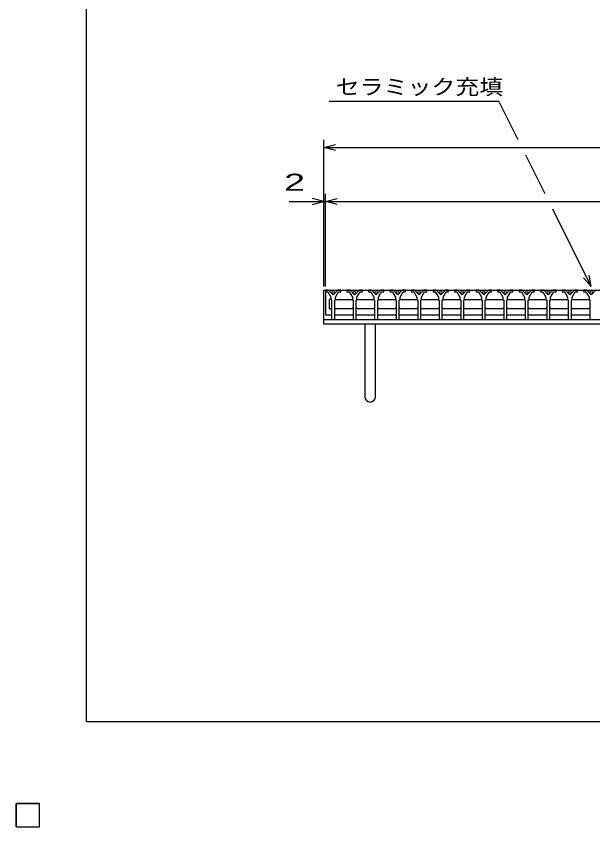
# Model space of a CAD drawing. Units: millimetres, scale not verified. Extents: x -1820 to 1731, y -1282 to 1054.
# Drawn here: x -1820 to -1072, y -1282 to -232 of the extents above; entities that cross this region are included whole.
import ezdxf
from ezdxf.enums import TextEntityAlignment as Align

# ---------------------------------------------------------------- set-up
doc = ezdxf.new("R2010")
doc.units = ezdxf.units.MM
doc.header["$LTSCALE"] = 10
for name, color, linetype, lineweight in [('0_2', 150, 'Continuous', 25), ('16', 3, 'Continuous', 25), ('19', 6, 'Continuous', 25), ('22', 2, 'Continuous', 25)]:
    doc.layers.add(name, color=color, linetype=linetype, lineweight=lineweight)
doc.styles.add('ベクトル', font='')
doc.styles.get('ベクトル').set_extended_font_data('ベクトル')

msp = doc.modelspace()

# ---------------------------------------------------------------- linework, layer by layer
at = {"layer": '0_2'}
for p, q in [((-1729, -1146.5), (-1729, 1053.5)), ((1731, -1146.5), (-1729, -1146.5))]:
    msp.add_line(p, q, dxfattribs=at)
at = {"layer": '16'}
for p, q in [((-1419, -587), (-1419, -589)), ((-1415, -587), (-1419, -587)), ((-1419, -587), (-423, -587)), ((-1419, -587), (-1419, -619)), ((-1409, -593), (-1415, -587)), ((-1403, -587), (-1409, -593)), ((-1399, -587), (-1403, -587)), ((-1399, -589), (-1399, -587)), ((-1391.1, -587), (-1391.1, -589)), ((-1387.1, -587), (-1391.1, -587)), ((-1381.1, -593), (-1387.1, -587)), ((-1375.1, -587), (-1381.1, -593)), ((-1371.1, -587), (-1375.1, -587)), ((-1371.1, -589), (-1371.1, -587)), ((-1363.2, -587), (-1363.2, -589)), ((-1359.2, -587), (-1363.2, -587)), ((-1353.2, -593), (-1359.2, -587)), ((-1347.2, -587), (-1353.2, -593)), ((-1343.2, -587), (-1347.2, -587)), ((-1343.2, -589), (-1343.2, -587)), ((-1335.3, -587), (-1335.3, -589)), ((-1331.3, -587), (-1335.3, -587)), ((-1325.3, -593), (-1331.3, -587)), ((-1319.3, -587), (-1325.3, -593)), ((-1315.3, -587), (-1319.3, -587)), ((-1315.3, -589), (-1315.3, -587)), ((-1307.4, -587), (-1307.4, -589)), ((-1303.4, -587), (-1307.4, -587)), ((-1297.4, -593), (-1303.4, -587)), ((-1291.4, -587), (-1297.4, -593)), ((-1287.4, -587), (-1291.4, -587)), ((-1287.4, -589), (-1287.4, -587)), ((-1279.5, -587), (-1279.5, -589)), ((-1275.5, -587), (-1279.5, -587)), ((-1269.5, -593), (-1275.5, -587)), ((-1263.5, -587), (-1269.5, -593)), ((-1259.5, -587), (-1263.5, -587)), ((-1259.5, -589), (-1259.5, -587)), ((-1251.6, -587), (-1251.6, -589)), ((-1247.6, -587), (-1251.6, -587)), ((-1241.6, -593), (-1247.6, -587)), ((-1235.6, -587), (-1241.6, -593)), ((-1231.6, -587), (-1235.6, -587)), ((-1231.6, -589), (-1231.6, -587)), ((-1223.7, -587), (-1223.7, -589)), ((-1219.7, -587), (-1223.7, -587)), ((-1213.7, -593), (-1219.7, -587)), ((-1207.7, -587), (-1213.7, -593)), ((-1203.7, -587), (-1207.7, -587)), ((-1203.7, -589), (-1203.7, -587)), ((-1195.8, -587), (-1195.8, -589)), ((-1191.8, -587), (-1195.8, -587)), ((-1185.8, -593), (-1191.8, -587)), ((-1179.8, -587), (-1185.8, -593)), ((-1175.8, -587), (-1179.8, -587)), ((-1175.8, -589), (-1175.8, -587)), ((-1167.9, -587), (-1167.9, -589)), ((-1163.9, -587), (-1167.9, -587)), ((-1157.9, -593), (-1163.9, -587)), ((-1151.9, -587), (-1157.9, -593)), ((-1147.9, -587), (-1151.9, -587)), ((-1147.9, -589), (-1147.9, -587)), ((-1140, -587), (-1140, -589)), ((-1136, -587), (-1140, -587)), ((-1130, -593), (-1136, -587)), ((-1124, -587), (-1130, -593)), ((-1120, -587), (-1124, -587)), ((-1120, -589), (-1120, -587)), ((-1112.1, -587), (-1112.1, -589)), ((-1108.1, -587), (-1112.1, -587)), ((-1102.1, -593), (-1108.1, -587)), ((-1096.1, -587), (-1102.1, -593)), ((-1092.1, -587), (-1096.1, -587)), ((-1092.1, -589), (-1092.1, -587)), ((-1084.2, -587), (-1084.2, -589)), ((-1080.2, -587), (-1084.2, -587)), ((-1074.2, -593), (-1080.2, -587)), ((-1068.2, -587), (-1074.2, -593)), ((-1419, -589), (-1416, -589)), ((-1416, -589), (-1412, -596)), ((-1412, -596), (-1412, -599)), ((-1406, -596), (-1402, -589)), ((-1406, -599), (-1406, -596)), ((-1402, -589), (-1399, -589)), ((-1391.1, -589), (-1388.1, -589)), ((-1388.1, -589), (-1384.1, -596)), ((-1384.1, -596), (-1384.1, -599)), ((-1378.1, -596), (-1374.1, -589)), ((-1378.1, -599), (-1378.1, -596)), ((-1374.1, -589), (-1371.1, -589)), ((-1363.2, -589), (-1360.2, -589)), ((-1360.2, -589), (-1356.2, -596)), ((-1356.2, -596), (-1356.2, -599)), ((-1350.2, -596), (-1346.2, -589)), ((-1350.2, -599), (-1350.2, -596)), ((-1346.2, -589), (-1343.2, -589)), ((-1335.3, -589), (-1332.3, -589)), ((-1332.3, -589), (-1328.3, -596)), ((-1328.3, -596), (-1328.3, -599)), ((-1322.3, -596), (-1318.3, -589)), ((-1322.3, -599), (-1322.3, -596)), ((-1318.3, -589), (-1315.3, -589)), ((-1307.4, -589), (-1304.4, -589)), ((-1304.4, -589), (-1300.4, -596)), ((-1300.4, -596), (-1300.4, -599)), ((-1294.4, -596), (-1290.4, -589)), ((-1294.4, -599), (-1294.4, -596)), ((-1290.4, -589), (-1287.4, -589)), ((-1279.5, -589), (-1276.5, -589)), ((-1276.5, -589), (-1272.5, -596)), ((-1272.5, -596), (-1272.5, -599)), ((-1266.5, -596), (-1262.5, -589)), ((-1266.5, -599), (-1266.5, -596)), ((-1262.5, -589), (-1259.5, -589)), ((-1251.6, -589), (-1248.6, -589)), ((-1248.6, -589), (-1244.6, -596)), ((-1244.6, -596), (-1244.6, -599)), ((-1238.6, -596), (-1234.6, -589)), ((-1238.6, -599), (-1238.6, -596)), ((-1234.6, -589), (-1231.6, -589)), ((-1223.7, -589), (-1220.7, -589)), ((-1220.7, -589), (-1216.7, -596)), ((-1216.7, -596), (-1216.7, -599)), ((-1210.7, -596), (-1206.7, -589)), ((-1210.7, -599), (-1210.7, -596)), ((-1206.7, -589), (-1203.7, -589)), ((-1195.8, -589), (-1192.8, -589)), ((-1192.8, -589), (-1188.8, -596)), ((-1188.8, -596), (-1188.8, -599)), ((-1182.8, -596), (-1178.8, -589)), ((-1182.8, -599), (-1182.8, -596)), ((-1178.8, -589), (-1175.8, -589)), ((-1167.9, -589), (-1164.9, -589)), ((-1164.9, -589), (-1160.9, -596)), ((-1160.9, -596), (-1160.9, -599)), ((-1154.9, -596), (-1150.9, -589)), ((-1154.9, -599), (-1154.9, -596)), ((-1150.9, -589), (-1147.9, -589)), ((-1140, -589), (-1137, -589)), ((-1137, -589), (-1133, -596)), ((-1133, -596), (-1133, -599)), ((-1127, -596), (-1123, -589)), ((-1127, -599), (-1127, -596)), ((-1123, -589), (-1120, -589)), ((-1112.1, -589), (-1109.1, -589)), ((-1109.1, -589), (-1105.1, -596)), ((-1105.1, -596), (-1105.1, -599)), ((-1099.1, -596), (-1095.1, -589)), ((-1099.1, -599), (-1099.1, -596)), ((-1095.1, -589), (-1092.1, -589)), ((-1084.2, -589), (-1081.2, -589)), ((-1081.2, -589), (-1077.2, -596)), ((-1077.2, -596), (-1077.2, -599)), ((-1412.25, -599), (-1414.25, -599)), ((-1414.25, -599), (-1414.25, -611)), ((-1411.25, -600), (-1412.25, -599)), ((-1412, -599), (-1411, -600)), ((-1411, -600), (-1411, -625)), ((-1407, -600), (-1406, -599)), ((-1407, -625), (-1407, -600)), ((-1406.75, -600), (-1405.75, -599)), ((-1405.75, -599), (-1384.35, -599)), ((-1384.35, -599), (-1383.35, -600)), ((-1384.1, -599), (-1383.1, -600)), ((-1383.1, -600), (-1383.1, -625)), ((-1379.1, -600), (-1378.1, -599)), ((-1379.1, -625), (-1379.1, -600)), ((-1378.85, -600), (-1377.85, -599)), ((-1377.85, -599), (-1356.45, -599)), ((-1356.45, -599), (-1355.45, -600)), ((-1356.2, -599), (-1355.2, -600)), ((-1355.2, -600), (-1355.2, -625)), ((-1351.2, -600), (-1350.2, -599)), ((-1351.2, -625), (-1351.2, -600)), ((-1350.95, -600), (-1349.95, -599)), ((-1349.95, -599), (-1328.55, -599)), ((-1328.55, -599), (-1327.55, -600)), ((-1328.3, -599), (-1327.3, -600)), ((-1327.3, -600), (-1327.3, -625)), ((-1323.3, -600), (-1322.3, -599)), ((-1323.3, -625), (-1323.3, -600)), ((-1323.05, -600), (-1322.05, -599)), ((-1322.05, -599), (-1300.65, -599)), ((-1300.65, -599), (-1299.65, -600)), ((-1300.4, -599), (-1299.4, -600)), ((-1299.4, -600), (-1299.4, -625)), ((-1295.4, -600), (-1294.4, -599)), ((-1295.4, -625), (-1295.4, -600)), ((-1295.15, -600), (-1294.15, -599)), ((-1294.15, -599), (-1272.75, -599)), ((-1272.75, -599), (-1271.75, -600)), ((-1272.5, -599), (-1271.5, -600)), ((-1271.5, -600), (-1271.5, -625)), ((-1267.5, -600), (-1266.5, -599)), ((-1267.5, -625), (-1267.5, -600)), ((-1267.25, -600), (-1266.25, -599)), ((-1266.25, -599), (-1244.85, -599)), ((-1244.85, -599), (-1243.85, -600)), ((-1244.6, -599), (-1243.6, -600)), ((-1243.6, -600), (-1243.6, -625)), ((-1239.6, -600), (-1238.6, -599)), ((-1239.6, -625), (-1239.6, -600)), ((-1239.35, -600), (-1238.35, -599)), ((-1238.35, -599), (-1216.95, -599)), ((-1216.95, -599), (-1215.95, -600)), ((-1216.7, -599), (-1215.7, -600)), ((-1215.7, -600), (-1215.7, -625)), ((-1211.7, -600), (-1210.7, -599)), ((-1211.7, -625), (-1211.7, -600)), ((-1211.45, -600), (-1210.45, -599)), ((-1210.45, -599), (-1189.05, -599)), ((-1189.05, -599), (-1188.05, -600)), ((-1188.8, -599), (-1187.8, -600)), ((-1187.8, -600), (-1187.8, -625)), ((-1183.8, -600), (-1182.8, -599)), ((-1183.8, -625), (-1183.8, -600)), ((-1183.55, -600), (-1182.55, -599)), ((-1182.55, -599), (-1161.15, -599)), ((-1161.15, -599), (-1160.15, -600)), ((-1160.9, -599), (-1159.9, -600)), ((-1159.9, -600), (-1159.9, -625)), ((-1155.9, -600), (-1154.9, -599)), ((-1155.9, -625), (-1155.9, -600)), ((-1155.65, -600), (-1154.65, -599)), ((-1154.65, -599), (-1133.25, -599)), ((-1133.25, -599), (-1132.25, -600)), ((-1133, -599), (-1132, -600)), ((-1132, -600), (-1132, -625)), ((-1128, -600), (-1127, -599)), ((-1128, -625), (-1128, -600)), ((-1127.75, -600), (-1126.75, -599)), ((-1126.75, -599), (-1105.35, -599)), ((-1105.35, -599), (-1104.35, -600)), ((-1105.1, -599), (-1104.1, -600)), ((-1104.1, -600), (-1104.1, -625)), ((-1100.1, -600), (-1099.1, -599)), ((-1100.1, -625), (-1100.1, -600)), ((-1099.85, -600), (-1098.85, -599)), ((-1098.85, -599), (-1077.45, -599)), ((-1077.45, -599), (-1076.45, -600)), ((-1077.2, -599), (-1076.2, -600)), ((-1076.2, -600), (-1076.2, -625)), ((-1419, -619), (-1411.25, -619)), ((-1414.25, -611), (-1412.25, -611)), ((-1412.25, -611), (-1411.25, -610)), ((-1405.75, -611), (-1406.75, -610)), ((-1406.75, -619), (-1383.35, -619)), ((-1384.35, -611), (-1405.75, -611)), ((-1383.35, -610), (-1384.35, -611)), ((-1377.85, -611), (-1378.85, -610)), ((-1378.85, -619), (-1355.45, -619)), ((-1356.45, -611), (-1377.85, -611)), ((-1355.45, -610), (-1356.45, -611)), ((-1349.95, -611), (-1350.95, -610)), ((-1350.95, -619), (-1327.55, -619)), ((-1328.55, -611), (-1349.95, -611)), ((-1327.55, -610), (-1328.55, -611)), ((-1322.05, -611), (-1323.05, -610)), ((-1323.05, -619), (-1299.65, -619)), ((-1300.65, -611), (-1322.05, -611)), ((-1299.65, -610), (-1300.65, -611)), ((-1294.15, -611), (-1295.15, -610)), ((-1295.15, -619), (-1271.75, -619)), ((-1272.75, -611), (-1294.15, -611)), ((-1271.75, -610), (-1272.75, -611)), ((-1266.25, -611), (-1267.25, -610)), ((-1267.25, -619), (-1243.85, -619)), ((-1244.85, -611), (-1266.25, -611)), ((-1243.85, -610), (-1244.85, -611)), ((-1238.35, -611), (-1239.35, -610)), ((-1239.35, -619), (-1215.95, -619)), ((-1216.95, -611), (-1238.35, -611)), ((-1215.95, -610), (-1216.95, -611)), ((-1210.45, -611), (-1211.45, -610)), ((-1211.45, -619), (-1188.05, -619)), ((-1189.05, -611), (-1210.45, -611)), ((-1188.05, -610), (-1189.05, -611)), ((-1182.55, -611), (-1183.55, -610)), ((-1183.55, -619), (-1160.15, -619)), ((-1161.15, -611), (-1182.55, -611)), ((-1160.15, -610), (-1161.15, -611)), ((-1154.65, -611), (-1155.65, -610)), ((-1155.65, -619), (-1132.25, -619)), ((-1133.25, -611), (-1154.65, -611)), ((-1132.25, -610), (-1133.25, -611)), ((-1126.75, -611), (-1127.75, -610)), ((-1127.75, -619), (-1104.35, -619)), ((-1105.35, -611), (-1126.75, -611)), ((-1104.35, -610), (-1105.35, -611)), ((-1098.85, -611), (-1099.85, -610)), ((-1099.85, -619), (-1076.45, -619)), ((-1077.45, -611), (-1098.85, -611)), ((-1076.45, -610), (-1077.45, -611)), ((-1411, -625), (-1407, -625)), ((-1383.1, -625), (-1379.1, -625)), ((-1355.2, -625), (-1351.2, -625)), ((-1327.3, -625), (-1323.3, -625)), ((-1299.4, -625), (-1295.4, -625)), ((-1271.5, -625), (-1267.5, -625)), ((-1243.6, -625), (-1239.6, -625)), ((-1215.7, -625), (-1211.7, -625)), ((-1187.8, -625), (-1183.8, -625)), ((-1159.9, -625), (-1155.9, -625)), ((-1132, -625), (-1128, -625)), ((-1104.1, -625), (-1100.1, -625)), ((-1076.2, -625), (-1072.2, -625)), ((-1820, -1252.5), (-1790, -1252.5)), ((-1820, -1282.5), (-1820, -1252.5)), ((-1820, -1252.5), (-1790, -1252.5)), ((-1820, -1282.5), (-1820, -1252.5)), ((-1820, -1252.5), (-1790, -1252.5)), ((-1820, -1282.5), (-1820, -1252.5)), ((-1820, -1252.5), (-1790, -1252.5)), ((-1820, -1282.5), (-1820, -1252.5)), ((-1820, -1252.5), (-1790, -1252.5)), ((-1820, -1282.5), (-1820, -1252.5)), ((-1790, -1282.5), (-1790, -1252.5)), ((-1790, -1282.5), (-1790, -1252.5)), ((-1790, -1282.5), (-1790, -1252.5)), ((-1790, -1282.5), (-1790, -1252.5)), ((-1790, -1282.5), (-1790, -1252.5)), ((-1820, -1282.5), (-1790, -1282.5)), ((-1820, -1282.5), (-1790, -1282.5)), ((-1820, -1282.5), (-1790, -1282.5)), ((-1820, -1282.5), (-1790, -1282.5)), ((-1820, -1282.5), (-1790, -1282.5))]:
    msp.add_line(p, q, dxfattribs=at)
for centre in [(-1409, -590.5), (-1381.1, -590.5), (-1353.2, -590.5), (-1325.3, -590.5), (-1297.4, -590.5), (-1269.5, -590.5), (-1241.6, -590.5), (-1213.7, -590.5), (-1185.8, -590.5), (-1157.9, -590.5), (-1130, -590.5), (-1102.1, -590.5), (-1074.2, -590.5)]:
    msp.add_circle(centre, 1.8, dxfattribs=at)
at = {"layer": '19'}
for p, q in [((-1421, -625), (-1421, -587)), ((-1421, -587), (-1419, -587)), ((-1421, -625), (-421, -625)), ((-1421, -631), (-1421, -625)), ((-421, -631), (-1421, -631)), ((-1368, -631), (-1368, -725)), ((-1354, -725), (-1354, -631))]:
    msp.add_line(p, q, dxfattribs=at)
msp.add_arc((-1361, -725), 7, 180, 0, dxfattribs=at)
at = {"layer": '22', "color": 4}
for p, q in [((-1414.2, -342), (-1194.2, -342)), ((-1169.2, -392), (-1194.2, -342)), ((-1421, -582), (-1421, -392)), ((-1421, -402), (-1406, -398)), ((-1406, -406), (-1421, -402)), ((-1421, -402), (-421, -402)), ((-1134.2, -462), (-1159.2, -412)), ((-1421, -582), (-1421, -462)), ((-1419, -582), (-1419, -462)), ((-1466, -472), (-1421, -472)), ((-1421, -472), (-1436, -468)), ((-1436, -476), (-1421, -472)), ((-1421, -472), (-1419, -472)), ((-1419, -472), (-1404, -468)), ((-1404, -476), (-1419, -472)), ((-1419, -472), (-423, -472)), ((-1074.2, -582), (-1124.2, -482)), ((-1074.2, -582), (-1084.2, -571)), ((-1074.2, -582), (-1077.2, -567.4))]:
    msp.add_line(p, q, dxfattribs=at)
at = {"layer": '22'}
for p, q in [((-1790, -1252.5), (-1820, -1252.5)), ((-1820, -1252.5), (-1820, -1282.5)), ((-1790, -1252.5), (-1820, -1252.5)), ((-1820, -1252.5), (-1820, -1282.5)), ((-1790, -1252.5), (-1820, -1252.5)), ((-1820, -1252.5), (-1820, -1282.5)), ((-1790, -1282.5), (-1790, -1252.5)), ((-1790, -1282.5), (-1790, -1252.5)), ((-1790, -1282.5), (-1790, -1252.5)), ((-1820, -1282.5), (-1790, -1282.5)), ((-1820, -1282.5), (-1790, -1282.5)), ((-1820, -1282.5), (-1790, -1282.5))]:
    msp.add_line(p, q, dxfattribs=at)

# ---------------------------------------------------------------- texts
at = {"layer": '22', "style": 'ベクトル'}
for s, height, width, p in [('セラミック充填', 19.79, 1.15, (-1405.7, -323.5)), (' 2 ', 21.99, 1.65, (-1486, -447))]:
    msp.add_text(s, height=height, dxfattribs=dict(at, width=width)).set_placement(p, align=Align.MIDDLE_LEFT)

doc.saveas('drawing.dxf')
